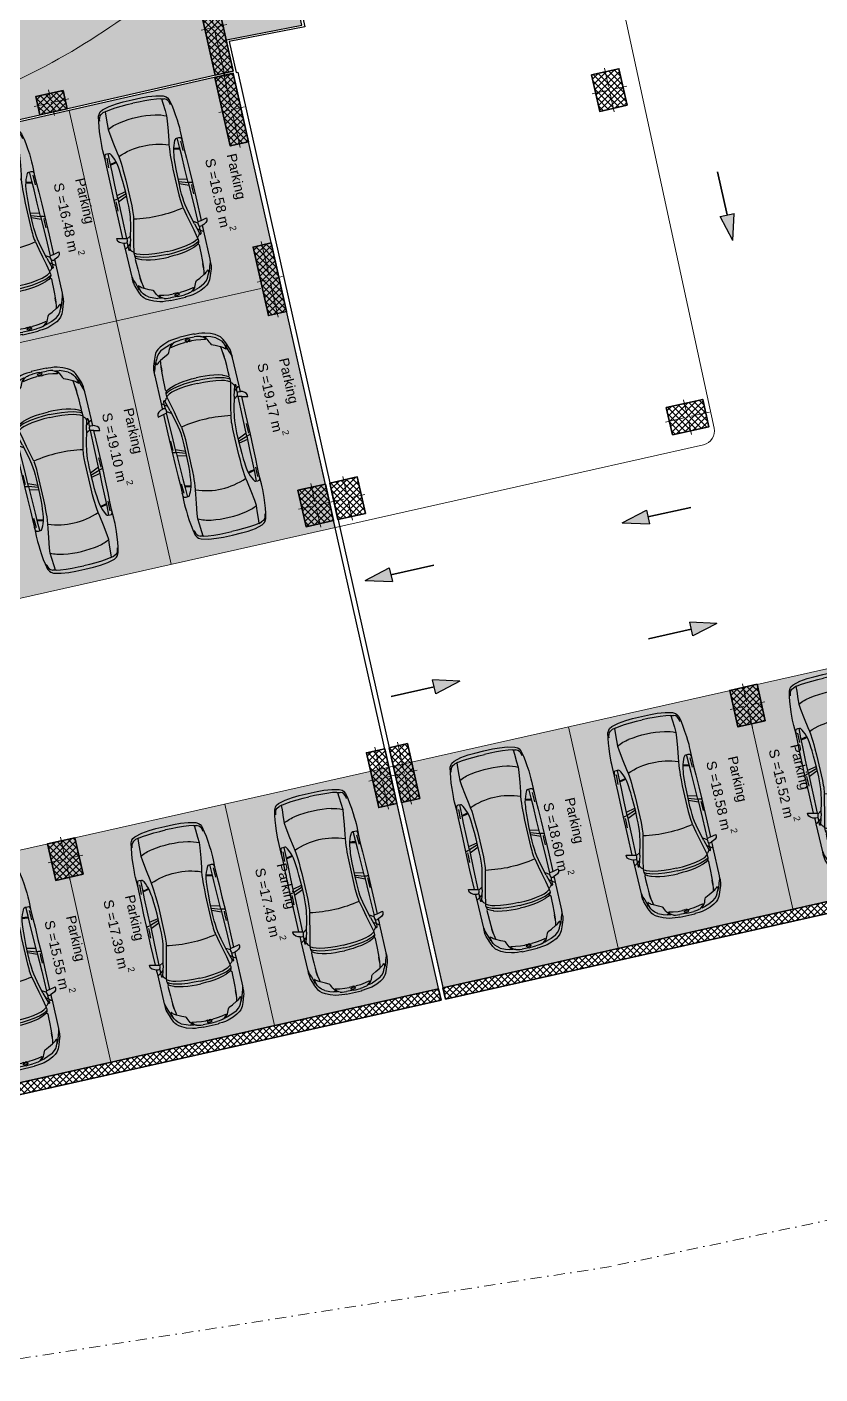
# Model space of a CAD drawing. Header units: millimetres. Extents: x -38220 to 93650, y -79022 to 35214.
# Drawn here: x 54312 to 71274, y -76408 to -47613 of the extents above; entities that cross this region are included whole.
import ezdxf

# ---------------------------------------------------------------- set-up
doc = ezdxf.new("R2010")
doc.units = ezdxf.units.MM
doc.header["$MEASUREMENT"] = 0
doc.linetypes.add('Dot & Dashed', pattern=[502.708322, 238.125, -132.291667, 0, -132.291655])
for name, color, linetype, lineweight in [('2D Drafting - General_Pen_No__1', 7, 'Continuous', 13), ('A - Fill Zone_Pen_No__1', 7, 'Continuous', 13), ('A - Muret_Pen_No__7', 7, 'Continuous', 35), ('A - Pllaka Themel_Pen_No__42', 8, 'Continuous', 25), ('A - Shtyllat_Pen_No__1', 7, 'Continuous', 13), ('A - Shtyllat_Pen_No__7', 7, 'Continuous', 35), ('A -Polyline_Pen_No__1', 7, 'Continuous', 13), ('A1 - Bodrumi -1_Pen_No__42', 8, 'Continuous', 25), ('Interior - Furniture _Pen_No__42', 8, 'Continuous', 25)]:
    doc.layers.add(name, color=color, linetype=linetype, lineweight=lineweight)
for name, color, linetype, lineweight, true_color in [('2D Drafting - General_Pen_No__102', 7, 'Continuous', 13, 0xcccccc), ('A - Fill Zone_Pen_No__102', 7, 'Continuous', 13, 0xcccccc), ('A - Muret_Pen_No__102', 7, 'Continuous', 13, 0xcccccc), ('A - Parcelat_Pen_No__161', 7, 'Continuous', 13, 0x6a6a6a), ('A -Polyline_Pen_No__178', 7, 'Continuous', 15, 0xbda888), ('A -Polyline_Pen_No__48', 7, 'Continuous', 25, 0xa80f02), ('A -Polyline_Pen_No__8', 7, 'Continuous', 35, 0xa80f02)]:
    doc.layers.add(name, color=color, linetype=linetype, lineweight=lineweight, true_color=true_color)
for name, color, linetype in [('A - Muret', 7, 'Continuous'), ('A - Pllaka Themel', 7, 'Continuous'), ('A - Shtyllat', 7, 'Continuous'), ('A -Polyline', 7, 'Continuous'), ('A1 - Bodrumi -1', 7, 'Continuous')]:
    doc.layers.add(name, color=color, linetype=linetype)
doc.styles.add('GENERATED_STYLE_1', font='')
doc.styles.get('GENERATED_STYLE_1').set_extended_font_data('Arial', bold=True)
pattern_1 = [(45, (0, 0), (-68.94291, 68.94291), []), (135, (0, 0), (68.94291, 68.94291), [])]

# ---------------------------------------------------------------- blocks, each defined once
blk = doc.blocks.new('Slab_4', base_point=(34583, -54097))
at = {"layer": 'A1 - Bodrumi -1_Pen_No__42', "color": 8, "linetype": 'Continuous', "lineweight": 25, "flags": 128}
blk.add_lwpolyline([(34583, -54097), (39036, -73827), (63169, -68415), (58723, -48603)], close=True, dxfattribs=at)
blk = doc.blocks.new('Slab_5', base_point=(27100, -19050))
at = {"layer": 'A - Pllaka Themel_Pen_No__42', "color": 8, "linetype": 'Continuous', "lineweight": 25, "flags": 128}
blk.add_lwpolyline([(27100, -19050), (27100, -53141), (34367, -53141), (34572, -54048), (58726, -48552), (58577, -47886), (60193, -47573), (56977, -33242), (55470, -33580), (52202, -19051)], close=True, dxfattribs=at)
blk = doc.blocks.new('Slab_6', base_point=(63265, -68393))
at = {"layer": 'A1 - Bodrumi -1_Pen_No__42', "color": 8, "linetype": 'Continuous', "lineweight": 25, "flags": 128}
blk.add_lwpolyline([(63265, -68393), (83257, -63910), (75456, -29147, 0.002192), (57048, -33333), (60253, -47613), (58637, -47926), (58785, -48589), (58819, -48582)], format="xyb", close=True, dxfattribs=at)
blk = doc.blocks.new('Wall_52', base_point=(83257, -63910))
at = {"layer": 'A - Muret_Pen_No__102', "linetype": 'Continuous', "lineweight": 13, "true_color": 0xcccccc}
h = blk.add_hatch(dxfattribs=at)
h.set_pattern_fill('Concrete_Block', color=254, style=0, pattern_type=2)
h.set_pattern_definition(pattern_1)
h.paths.add_polyline_path([(82958, -63720), (63210, -68149), (63265, -68393), (83257, -63910)])
at = {"layer": 'A - Muret_Pen_No__7', "color": 7, "linetype": 'Continuous', "lineweight": 35, "flags": 128}
for points in [[(82958, -63720), (63210, -68149)], [(63265, -68393), (83257, -63910)], [(63210, -68149), (63265, -68393)]]:
    blk.add_lwpolyline(points, dxfattribs=at)
blk = doc.blocks.new('Wall_53', base_point=(63169, -68415))
at = {"layer": 'A - Muret_Pen_No__102', "linetype": 'Continuous', "lineweight": 13, "true_color": 0xcccccc}
h = blk.add_hatch(dxfattribs=at)
h.set_pattern_fill('Concrete_Block', color=254, style=0, pattern_type=2)
h.set_pattern_definition(pattern_1)
h.paths.add_polyline_path([(63114, -68171), (39226, -73528), (39036, -73827), (63169, -68415)])
at = {"layer": 'A - Muret_Pen_No__7', "color": 7, "linetype": 'Continuous', "lineweight": 35, "flags": 128}
for points in [[(63114, -68171), (39226, -73528)], [(63169, -68415), (63114, -68171)], [(39036, -73827), (63169, -68415)]]:
    blk.add_lwpolyline(points, dxfattribs=at)
blk = doc.blocks.new('Column_127', base_point=(58314, -47623))
at = {"layer": 'A - Shtyllat', "linetype": 'Continuous', "lineweight": 0, "true_color": 0x000000}
h = blk.add_hatch(dxfattribs=at)
h.set_pattern_fill('Concrete_Block', color=18, style=0, pattern_type=2)
h.set_pattern_definition(pattern_1)
h.paths.add_polyline_path([(58726, -48555), (58291, -46603), (57901, -46690), (58336, -48642)])
at = {"layer": 'A - Shtyllat_Pen_No__1', "color": 7, "linetype": 'Continuous', "lineweight": 13}
for p, q in [((58296, -47545), (58079, -46569)), ((58236, -47640), (58040, -47684)), ((58331, -47701), (58549, -48677)), ((58392, -47605), (58587, -47562))]:
    blk.add_line(p, q, dxfattribs=at)
blk.add_point((58314, -47623), dxfattribs=at)
at = {"layer": 'A - Shtyllat_Pen_No__7', "color": 7, "linetype": 'Continuous', "lineweight": 35, "flags": 128}
blk.add_lwpolyline([(58726, -48555), (58291, -46603), (57901, -46690), (58336, -48642)], close=True, dxfattribs=at)
blk = doc.blocks.new('Column_130', base_point=(54837, -49231))
at = {"layer": 'A - Shtyllat', "linetype": 'Continuous', "lineweight": 0, "true_color": 0x000000}
h = blk.add_hatch(dxfattribs=at)
h.set_pattern_fill('Concrete_Block', color=18, style=0, pattern_type=2)
h.set_pattern_definition(pattern_1)
h.paths.add_polyline_path([(55085, -48970), (54500, -49103), (54589, -49493), (55174, -49360)])
at = {"layer": 'A - Shtyllat_Pen_No__1', "color": 7, "linetype": 'Continuous', "lineweight": 13}
for p, q in [((54819, -49153), (54775, -48958)), ((54915, -49213), (55208, -49147)), ((54759, -49249), (54467, -49316)), ((54855, -49309), (54899, -49504))]:
    blk.add_line(p, q, dxfattribs=at)
blk.add_point((54837, -49231), dxfattribs=at)
at = {"layer": 'A - Shtyllat_Pen_No__7', "color": 7, "linetype": 'Continuous', "lineweight": 35, "flags": 128}
blk.add_lwpolyline([(55085, -48970), (54500, -49103), (54589, -49493), (55174, -49360)], close=True, dxfattribs=at)
blk = doc.blocks.new('Column_154', base_point=(55135, -65399))
at = {"layer": 'A - Shtyllat', "linetype": 'Continuous', "lineweight": 0, "true_color": 0x000000}
h = blk.add_hatch(dxfattribs=at)
h.set_pattern_fill('Concrete_Block', color=18, style=0, pattern_type=2)
h.set_pattern_definition(pattern_1)
h.paths.add_polyline_path([(55516, -65723), (55340, -64943), (54755, -65074), (54930, -65855)])
at = {"layer": 'A - Shtyllat_Pen_No__1', "color": 7, "linetype": 'Continuous', "lineweight": 13}
for p, q in [((55118, -65320), (55030, -64930)), ((55213, -65381), (55506, -65315)), ((55057, -65416), (54764, -65482)), ((55153, -65477), (55240, -65867))]:
    blk.add_line(p, q, dxfattribs=at)
blk.add_point((55135, -65399), dxfattribs=at)
at = {"layer": 'A - Shtyllat_Pen_No__7', "color": 7, "linetype": 'Continuous', "lineweight": 35, "flags": 128}
blk.add_lwpolyline([(55516, -65723), (55340, -64943), (54755, -65074), (54930, -65855)], close=True, dxfattribs=at)
blk = doc.blocks.new('Column_158', base_point=(69721, -62120))
at = {"layer": 'A - Shtyllat', "linetype": 'Continuous', "lineweight": 0, "true_color": 0x000000}
h = blk.add_hatch(dxfattribs=at)
h.set_pattern_fill('Concrete_Block', color=18, style=0, pattern_type=2)
h.set_pattern_definition(pattern_1)
h.paths.add_polyline_path([(70101, -62445), (69926, -61665), (69341, -61796), (69516, -62576)])
at = {"layer": 'A - Shtyllat_Pen_No__1', "color": 7, "linetype": 'Continuous', "lineweight": 13}
for p, q in [((69704, -62042), (69616, -61652)), ((69643, -62138), (69350, -62204)), ((69799, -62103), (70092, -62037)), ((69739, -62199), (69826, -62589))]:
    blk.add_line(p, q, dxfattribs=at)
blk.add_point((69721, -62120), dxfattribs=at)
at = {"layer": 'A - Shtyllat_Pen_No__7', "color": 7, "linetype": 'Continuous', "lineweight": 35, "flags": 128}
blk.add_lwpolyline([(70101, -62445), (69926, -61665), (69341, -61796), (69516, -62576)], close=True, dxfattribs=at)
blk = doc.blocks.new('Column_162', base_point=(68440, -55954))
at = {"layer": 'A - Shtyllat', "linetype": 'Continuous', "lineweight": 0, "true_color": 0x000000}
h = blk.add_hatch(dxfattribs=at)
h.set_pattern_fill('Concrete_Block', color=18, style=0, pattern_type=2)
h.set_pattern_definition(pattern_1)
h.paths.add_polyline_path([(68115, -56334), (68896, -56159), (68764, -55574), (67984, -55749)])
at = {"layer": 'A - Shtyllat_Pen_No__1', "color": 7, "linetype": 'Continuous', "lineweight": 13}
for p, q in [((68422, -55876), (68356, -55583)), ((68518, -55936), (68908, -55849)), ((68362, -55971), (67971, -56059)), ((68457, -56032), (68523, -56325))]:
    blk.add_line(p, q, dxfattribs=at)
blk.add_point((68440, -55954), dxfattribs=at)
at = {"layer": 'A - Shtyllat_Pen_No__7', "color": 7, "linetype": 'Continuous', "lineweight": 35, "flags": 128}
blk.add_lwpolyline([(68115, -56334), (68896, -56159), (68764, -55574), (67984, -55749)], close=True, dxfattribs=at)
blk = doc.blocks.new('Column_169', base_point=(66768, -48962))
at = {"layer": 'A - Shtyllat', "linetype": 'Continuous', "lineweight": 0, "true_color": 0x000000}
h = blk.add_hatch(dxfattribs=at)
h.set_pattern_fill('Concrete_Block', color=18, style=0, pattern_type=2)
h.set_pattern_definition(pattern_1)
h.paths.add_polyline_path([(67148, -49287), (66973, -48506), (66388, -48638), (66563, -49418)])
at = {"layer": 'A - Shtyllat_Pen_No__1', "color": 7, "linetype": 'Continuous', "lineweight": 13}
for p, q in [((66751, -48884), (66663, -48494)), ((66846, -48945), (67139, -48879)), ((66690, -48980), (66397, -49045)), ((66786, -49040), (66873, -49430))]:
    blk.add_line(p, q, dxfattribs=at)
blk.add_point((66768, -48962), dxfattribs=at)
at = {"layer": 'A - Shtyllat_Pen_No__7', "color": 7, "linetype": 'Continuous', "lineweight": 35, "flags": 128}
blk.add_lwpolyline([(67148, -49287), (66973, -48506), (66388, -48638), (66563, -49418)], close=True, dxfattribs=at)
blk = doc.blocks.new('Column_170', base_point=(60488, -57841))
at = {"layer": 'A - Shtyllat', "linetype": 'Continuous', "lineweight": 0, "true_color": 0x000000}
h = blk.add_hatch(dxfattribs=at)
h.set_pattern_fill('Concrete_Block', color=18, style=0, pattern_type=2)
h.set_pattern_definition(pattern_1)
h.paths.add_polyline_path([(60869, -58165), (60694, -57385), (60108, -57516), (60283, -58297)])
at = {"layer": 'A - Shtyllat_Pen_No__1', "color": 7, "linetype": 'Continuous', "lineweight": 13}
for p, q in [((60471, -57763), (60383, -57372)), ((60410, -57858), (60118, -57924)), ((60567, -57823), (60859, -57758)), ((60506, -57919), (60594, -58309))]:
    blk.add_line(p, q, dxfattribs=at)
blk.add_point((60488, -57841), dxfattribs=at)
at = {"layer": 'A - Shtyllat_Pen_No__7', "color": 7, "linetype": 'Continuous', "lineweight": 35, "flags": 128}
blk.add_lwpolyline([(60869, -58165), (60694, -57385), (60108, -57516), (60283, -58297)], close=True, dxfattribs=at)
blk = doc.blocks.new('Column_171', base_point=(61170, -57688))
at = {"layer": 'A - Shtyllat', "linetype": 'Continuous', "lineweight": 0, "true_color": 0x000000}
h = blk.add_hatch(dxfattribs=at)
h.set_pattern_fill('Concrete_Block', color=18, style=0, pattern_type=2)
h.set_pattern_definition(pattern_1)
h.paths.add_polyline_path([(61550, -58012), (61375, -57232), (60789, -57363), (60964, -58144)])
at = {"layer": 'A - Shtyllat_Pen_No__1', "color": 7, "linetype": 'Continuous', "lineweight": 13}
for p, q in [((61152, -57610), (61065, -57220)), ((61092, -57705), (60799, -57771)), ((61187, -57766), (61275, -58156)), ((61248, -57670), (61540, -57605))]:
    blk.add_line(p, q, dxfattribs=at)
blk.add_point((61170, -57688), dxfattribs=at)
at = {"layer": 'A - Shtyllat_Pen_No__7', "color": 7, "linetype": 'Continuous', "lineweight": 35, "flags": 128}
blk.add_lwpolyline([(61550, -58012), (61375, -57232), (60789, -57363), (60964, -58144)], close=True, dxfattribs=at)
blk = doc.blocks.new('Column_172', base_point=(59506, -53006))
at = {"layer": 'A - Shtyllat', "linetype": 'Continuous', "lineweight": 0, "true_color": 0x000000}
h = blk.add_hatch(dxfattribs=at)
h.set_pattern_fill('Concrete_Block', color=18, style=0, pattern_type=2)
h.set_pattern_definition(pattern_1)
h.paths.add_polyline_path([(59865, -53694), (59537, -52231), (59147, -52318), (59475, -53782)])
at = {"layer": 'A - Shtyllat_Pen_No__1', "color": 7, "linetype": 'Continuous', "lineweight": 13}
for p, q in [((59489, -52928), (59324, -52196)), ((59584, -52989), (59779, -52945)), ((59428, -53024), (59233, -53068)), ((59524, -53084), (59688, -53816))]:
    blk.add_line(p, q, dxfattribs=at)
blk.add_point((59506, -53006), dxfattribs=at)
at = {"layer": 'A - Shtyllat_Pen_No__7', "color": 7, "linetype": 'Continuous', "lineweight": 35, "flags": 128}
blk.add_lwpolyline([(59865, -53694), (59537, -52231), (59147, -52318), (59475, -53782)], close=True, dxfattribs=at)
blk = doc.blocks.new('Column_173', base_point=(58692, -49380))
at = {"layer": 'A - Shtyllat', "linetype": 'Continuous', "lineweight": 0, "true_color": 0x000000}
h = blk.add_hatch(dxfattribs=at)
h.set_pattern_fill('Concrete_Block', color=18, style=0, pattern_type=2)
h.set_pattern_definition(pattern_1)
h.paths.add_polyline_path([(59052, -50068), (58723, -48605), (58333, -48692), (58661, -50156)])
at = {"layer": 'A - Shtyllat_Pen_No__1', "color": 7, "linetype": 'Continuous', "lineweight": 13}
for p, q in [((58675, -49302), (58511, -48570)), ((58614, -49398), (58419, -49441)), ((58710, -49458), (58874, -50190)), ((58770, -49363), (58966, -49319))]:
    blk.add_line(p, q, dxfattribs=at)
blk.add_point((58692, -49380), dxfattribs=at)
at = {"layer": 'A - Shtyllat_Pen_No__7', "color": 7, "linetype": 'Continuous', "lineweight": 35, "flags": 128}
blk.add_lwpolyline([(59052, -50068), (58723, -48605), (58333, -48692), (58661, -50156)], close=True, dxfattribs=at)
blk = doc.blocks.new('Column_183', base_point=(62385, -63562))
at = {"layer": 'A - Shtyllat', "linetype": 'Continuous', "lineweight": 0, "true_color": 0x000000}
h = blk.add_hatch(dxfattribs=at)
h.set_pattern_fill('Concrete_Block', color=18, style=0, pattern_type=2)
h.set_pattern_definition(pattern_1)
h.paths.add_polyline_path([(62712, -64103), (62449, -62933), (62059, -63020), (62321, -64191)])
at = {"layer": 'A - Shtyllat_Pen_No__1', "color": 7, "linetype": 'Continuous', "lineweight": 13}
for p, q in [((62368, -63484), (62236, -62898)), ((62307, -63579), (62112, -63623)), ((62463, -63544), (62658, -63501)), ((62403, -63640), (62534, -64225))]:
    blk.add_line(p, q, dxfattribs=at)
blk.add_point((62385, -63562), dxfattribs=at)
at = {"layer": 'A - Shtyllat_Pen_No__7', "color": 7, "linetype": 'Continuous', "lineweight": 35, "flags": 128}
blk.add_lwpolyline([(62712, -64103), (62449, -62933), (62059, -63020), (62321, -64191)], close=True, dxfattribs=at)
blk = doc.blocks.new('Column_184', base_point=(61899, -63671))
at = {"layer": 'A - Shtyllat', "linetype": 'Continuous', "lineweight": 0, "true_color": 0x000000}
h = blk.add_hatch(dxfattribs=at)
h.set_pattern_fill('Concrete_Block', color=18, style=0, pattern_type=2)
h.set_pattern_definition(pattern_1)
h.paths.add_polyline_path([(62226, -64213), (61963, -63042), (61573, -63129), (61835, -64300)])
at = {"layer": 'A - Shtyllat_Pen_No__1', "color": 7, "linetype": 'Continuous', "lineweight": 13}
for p, q in [((61882, -63593), (61750, -63007)), ((61977, -63653), (62172, -63610)), ((61821, -63688), (61626, -63732)), ((61917, -63749), (62048, -64334))]:
    blk.add_line(p, q, dxfattribs=at)
blk.add_point((61899, -63671), dxfattribs=at)
at = {"layer": 'A - Shtyllat_Pen_No__7', "color": 7, "linetype": 'Continuous', "lineweight": 35, "flags": 128}
blk.add_lwpolyline([(62226, -64213), (61963, -63042), (61573, -63129), (61835, -64300)], close=True, dxfattribs=at)
blk = doc.blocks.new('Car 05 22')
at = {"layer": 'Interior - Furniture _Pen_No__42', "color": 8, "linetype": 'Continuous', "lineweight": 25}
for p, q in [((1961, 983), (1929, 983)), ((1929, 983), (1958, 858)), ((1997, 975), (1961, 983)), ((2027, 945), (1997, 975)), ((2055, 898), (2027, 945)), ((2068, 858), (2055, 898)), ((-815, 668), (-855, 511)), ((-785, 722), (-815, 668)), ((-758, 747), (-785, 722)), ((-768, 602), (-783, 510)), ((-768, 602), (-751, 670)), ((-764, 617), (-666, 624)), ((-706, 776), (-758, 747)), ((-729, 716), (-751, 670)), ((-701, 743), (-729, 716)), ((-585, 801), (-706, 776)), ((-665, 761), (-701, 743)), ((-666, 624), (-501, 634)), ((-627, 772), (-665, 761)), ((-595, 778), (-627, 772)), ((-483, 817), (-585, 801)), ((-501, 634), (-383, 642)), ((-372, 830), (-483, 817)), ((-383, 642), (-274, 631)), ((-252, 841), (-372, 830)), ((-274, 631), (-56, 601)), ((-168, 845), (-252, 841)), ((-78, 851), (-168, 845)), ((-24, 852), (-78, 851)), ((-56, 601), (146, 567)), ((40, 852), (-24, 852)), ((231, 846), (40, 852)), ((125, 791), (129, 820)), ((126, 744), (125, 791)), ((327, 762), (125, 756)), ((132, 723), (126, 744)), ((129, 820), (139, 832)), ((147, 711), (132, 723)), ((139, 832), (165, 840)), ((171, 697), (147, 711)), ((165, 840), (195, 844)), ((213, 677), (171, 697)), ((195, 844), (231, 846)), ((211, 809), (418, 816)), ((266, 655), (213, 677)), ((400, 848), (231, 846)), ((319, 636), (266, 655)), ((393, 618), (319, 636)), ((522, 765), (327, 762)), ((339, 683), (330, 634)), ((355, 762), (339, 683)), ((357, 683), (347, 629)), ((373, 763), (357, 683)), ((475, 607), (393, 618)), ((591, 852), (400, 848)), ((521, 602), (475, 607)), ((570, 597), (521, 602)), ((814, 769), (522, 765)), ((653, 591), (570, 597)), ((857, 856), (591, 852)), ((773, 585), (653, 591)), ((907, 580), (773, 585)), ((1109, 774), (814, 769)), ((1130, 859), (857, 856)), ((1042, 578), (907, 580)), ((1036, 773), (997, 579)), ((1042, 578), (1108, 774)), ((1228, 578), (1042, 578)), ((1173, 775), (1090, 578)), ((1115, 809), (1109, 774)), ((1109, 774), (1538, 780)), ((1120, 833), (1115, 809)), ((1121, 838), (1120, 836)), ((1120, 836), (1120, 833)), ((1130, 859), (1121, 838)), ((1536, 860), (1130, 859)), ((1163, 830), (1220, 829)), ((1220, 829), (1370, 831)), ((1316, 580), (1228, 578)), ((1403, 584), (1316, 580)), ((1484, 590), (1403, 584)), ((1562, 601), (1484, 590)), ((1958, 858), (1536, 860)), ((1538, 780), (1975, 786)), ((1730, 634), (1562, 601)), ((1611, 544), (1780, 582)), ((2000, 702), (1730, 634)), ((1780, 582), (1953, 621)), ((1939, 686), (1996, 777)), ((1953, 621), (2122, 660)), ((1958, 858), (1977, 777)), ((1977, 777), (2020, 777)), ((2000, 702), (2214, 763)), ((2020, 777), (2044, 783)), ((2044, 783), (2063, 792)), ((2063, 792), (2070, 800)), ((2069, 788), (2065, 794)), ((2120, 857), (2068, 858)), ((2075, 836), (2068, 858)), ((2069, 788), (2148, 790)), ((2070, 800), (2075, 809)), ((2075, 809), (2075, 836)), ((2107, 732), (2148, 790)), ((2193, 856), (2120, 857)), ((2122, 660), (2294, 698)), ((2148, 790), (2167, 814)), ((2148, 790), (2206, 792)), ((2167, 814), (2182, 834)), ((2182, 834), (2193, 856)), ((2808, 853), (2193, 856)), ((2206, 792), (2227, 791)), ((2227, 770), (2214, 763)), ((2214, 763), (2238, 752)), ((2227, 791), (2233, 790)), ((2234, 774), (2227, 770)), ((2233, 790), (2238, 787)), ((2238, 777), (2234, 774)), ((2241, 784), (2238, 787)), ((2238, 777), (2241, 781)), ((2238, 752), (2259, 740)), ((2241, 781), (2241, 784)), ((2259, 740), (2269, 731)), ((2269, 731), (2279, 722)), ((2279, 722), (2294, 698)), ((2294, 698), (2317, 701)), ((2294, 698), (2294, 698)), ((2317, 701), (2346, 703)), ((2355, 640), (2317, 701)), ((2346, 703), (2379, 702)), ((2380, 575), (2355, 640)), ((2410, 649), (2379, 702)), ((2379, 702), (2411, 694)), ((2436, 583), (2410, 649)), ((2411, 694), (2411, 694)), ((2429, 682), (2411, 694)), ((2429, 682), (2457, 700)), ((2429, 682), (2429, 682)), ((2429, 682), (2457, 640)), ((2454, 522), (2436, 583)), ((2457, 700), (2535, 698)), ((2457, 640), (2487, 574)), ((2535, 698), (2535, 698)), ((2535, 698), (2673, 696)), ((2673, 696), (2787, 691)), ((2787, 691), (2868, 687)), ((2856, 853), (2808, 853)), ((2808, 853), (2877, 843)), ((2891, 853), (2856, 853)), ((2868, 687), (2960, 679)), ((2960, 679), (2868, 687)), ((2877, 843), (2954, 814)), ((2923, 852), (2891, 853)), ((2904, 833), (2905, 833)), ((2945, 849), (2923, 852)), ((2990, 840), (2945, 849)), ((2954, 814), (3076, 775)), ((2960, 679), (3047, 666)), ((3014, 833), (2990, 840)), ((3154, 783), (3014, 833)), ((3022, 758), (3024, 762)), ((3024, 754), (3022, 758)), ((3024, 762), (3035, 765)), ((3038, 743), (3024, 754)), ((3035, 765), (3047, 764)), ((3051, 731), (3038, 743)), ((3047, 764), (3061, 763)), ((3047, 666), (3100, 657)), ((3065, 715), (3051, 731)), ((3061, 763), (3090, 757)), ((3077, 698), (3065, 715)), ((3100, 763), (3076, 775)), ((3100, 657), (3077, 698)), ((3090, 757), (3108, 751)), ((3114, 753), (3100, 763)), ((3153, 554), (3100, 657)), ((3108, 751), (3123, 746)), ((3123, 746), (3114, 753)), ((3170, 727), (3123, 746)), ((3236, 748), (3154, 783)), ((3212, 701), (3170, 727)), ((3254, 663), (3212, 701)), ((3269, 728), (3236, 748)), ((3302, 603), (3254, 663)), ((3299, 706), (3269, 728)), ((3337, 663), (3299, 706)), ((3302, 603), (3346, 501)), ((3374, 604), (3337, 663)), ((3418, 513), (3374, 604)), ((-875, 345), (-883, 195)), ((-855, 511), (-875, 345)), ((-795, 391), (-802, 259)), ((-783, 510), (-795, 391)), ((146, 567), (233, 552)), ((233, 552), (315, 541)), ((315, 541), (384, 535)), ((384, 535), (454, 530)), ((454, 530), (526, 526)), ((526, 526), (628, 522)), ((628, 522), (757, 518)), ((757, 518), (1323, 518)), ((1323, 518), (1420, 522)), ((1420, 522), (1467, 524)), ((1467, 524), (1511, 528)), ((1511, 528), (1554, 533)), ((1554, 533), (1597, 541)), ((1597, 541), (1597, 541)), ((2397, 514), (2380, 575)), ((2419, 396), (2397, 514)), ((2434, 266), (2419, 396)), ((2478, 401), (2454, 522)), ((2494, 269), (2478, 401)), ((2487, 574), (2492, 562)), ((2492, 562), (2518, 477)), ((2518, 477), (2538, 384)), ((2538, 384), (2551, 286)), ((3190, 476), (3153, 554)), ((3199, 467), (3190, 476)), ((3221, 454), (3199, 467)), ((3256, 439), (3221, 454)), ((3288, 425), (3256, 439)), ((3319, 408), (3288, 425)), ((3353, 384), (3319, 408)), ((3325, 377), (3321, 370)), ((3321, 370), (3321, 362)), ((3321, 362), (3338, 277)), ((3328, 380), (3325, 377)), ((3338, 379), (3328, 380)), ((3364, 358), (3338, 379)), ((3346, 501), (3374, 420)), ((3377, 360), (3353, 384)), ((3397, 316), (3364, 358)), ((3391, 344), (3374, 420)), ((3391, 344), (3377, 360)), ((3408, 289), (3397, 316)), ((3408, 289), (3414, 267)), ((3457, 393), (3418, 513)), ((3468, 331), (3457, 393)), ((3474, 264), (3468, 331)), ((-883, 195), (-885, 0)), ((-885, 0), (-883, -195)), ((-807, 125), (-808, 0)), ((-807, -125), (-808, 0)), ((-802, 259), (-807, 125)), ((2442, 132), (2434, 266)), ((2444, 0), (2442, 132)), ((2444, 0), (2442, -132)), ((2503, 133), (2494, 269)), ((2506, 0), (2503, 133)), ((2551, 286), (2560, 194)), ((2560, 194), (2564, 101)), ((2564, 101), (2566, 0)), ((2564, -101), (2566, 0)), ((3338, 277), (3352, 173)), ((3352, 173), (3358, 76)), ((3354, 28), (3358, 76)), ((3354, 28), (3354, -1)), ((3354, -28), (3354, 1)), ((3371, 12), (3370, -1)), ((3371, -12), (3370, 1)), ((3372, 24), (3371, 12)), ((3376, 39), (3372, 24)), ((3382, 47), (3376, 39)), ((3386, 48), (3382, 47)), ((3386, 48), (3394, 48)), ((3399, 47), (3394, 48)), ((3404, 39), (3399, 47)), ((3404, 39), (3408, 24)), ((3408, 24), (3410, 8)), ((3410, 8), (3410, 0)), ((3414, 267), (3418, 243)), ((3418, 243), (3424, 201)), ((3424, 201), (3428, 152)), ((3432, 40), (3428, 152)), ((3432, 57), (3432, 57)), ((3432, 0), (3432, 40)), ((3432, 0), (3432, -40)), ((3478, 200), (3474, 264)), ((3479, 165), (3478, 200)), ((3490, 165), (3479, 165)), ((3490, -165), (3490, 165)), ((-883, -195), (-875, -345)), ((-802, -259), (-807, -125)), ((-795, -391), (-802, -259)), ((2434, -266), (2419, -396)), ((2442, -132), (2434, -266)), ((2494, -269), (2478, -401)), ((2503, -133), (2494, -269)), ((2506, 0), (2503, -133)), ((2538, -384), (2551, -286)), ((2551, -286), (2560, -194)), ((2560, -194), (2564, -101)), ((3321, -362), (3338, -277)), ((3338, -277), (3352, -173)), ((3352, -173), (3358, -76)), ((3354, -28), (3358, -76)), ((3372, -24), (3371, -12)), ((3376, -39), (3372, -24)), ((3382, -47), (3376, -39)), ((3386, -48), (3382, -47)), ((3386, -48), (3394, -48)), ((3399, -47), (3394, -48)), ((3404, -39), (3399, -47)), ((3404, -39), (3408, -24)), ((3408, -24), (3410, -8)), ((3408, -289), (3414, -267)), ((3410, -8), (3410, 0)), ((3414, -267), (3418, -243)), ((3418, -243), (3424, -201)), ((3424, -201), (3428, -152)), ((3432, -40), (3428, -152)), ((3432, -57), (3432, -57)), ((3468, -331), (3474, -264)), ((3474, -264), (3478, -200)), ((3478, -200), (3479, -165)), ((3479, -165), (3490, -165)), ((-875, -345), (-855, -511)), ((-855, -511), (-815, -668)), ((-783, -510), (-795, -391)), ((-768, -602), (-783, -510)), ((-56, -601), (146, -567)), ((146, -567), (233, -552)), ((233, -552), (315, -541)), ((315, -541), (384, -535)), ((384, -535), (454, -530)), ((454, -530), (526, -526)), ((526, -526), (628, -522)), ((628, -522), (757, -518)), ((757, -518), (1323, -518)), ((1323, -518), (1420, -522)), ((1420, -522), (1467, -524)), ((1467, -524), (1511, -528)), ((1511, -528), (1554, -533)), ((1554, -533), (1597, -541)), ((1597, -541), (1597, -541)), ((1611, -544), (1780, -582)), ((2380, -575), (2355, -640)), ((2397, -514), (2380, -575)), ((2419, -396), (2397, -514)), ((2454, -522), (2436, -583)), ((2478, -401), (2454, -522)), ((2457, -640), (2487, -574)), ((2487, -574), (2492, -562)), ((2492, -562), (2518, -477)), ((2518, -477), (2538, -384)), ((3153, -554), (3100, -657)), ((3190, -476), (3153, -554)), ((3199, -467), (3190, -476)), ((3221, -454), (3199, -467)), ((3256, -439), (3221, -454)), ((3288, -425), (3256, -439)), ((3319, -408), (3288, -425)), ((3302, -603), (3346, -501)), ((3353, -384), (3319, -408)), ((3321, -370), (3321, -362)), ((3325, -377), (3321, -370)), ((3328, -380), (3325, -377)), ((3338, -379), (3328, -380)), ((3364, -358), (3338, -379)), ((3346, -501), (3374, -420)), ((3377, -360), (3353, -384)), ((3397, -316), (3364, -358)), ((3391, -344), (3374, -420)), ((3374, -604), (3418, -513)), ((3391, -344), (3377, -360)), ((3408, -289), (3397, -316)), ((3418, -513), (3457, -393)), ((3457, -393), (3468, -331)), ((-815, -668), (-785, -722)), ((-785, -722), (-758, -747)), ((-768, -602), (-751, -670)), ((-764, -617), (-666, -624)), ((-758, -747), (-706, -776)), ((-729, -716), (-751, -670)), ((-701, -743), (-729, -716)), ((-706, -776), (-585, -801)), ((-665, -761), (-701, -743)), ((-666, -624), (-501, -634)), ((-627, -772), (-665, -761)), ((-595, -778), (-627, -772)), ((-585, -801), (-483, -817)), ((-501, -634), (-383, -642)), ((-483, -817), (-372, -830)), ((-383, -642), (-274, -631)), ((-372, -830), (-252, -841)), ((-274, -631), (-56, -601)), ((-252, -841), (-168, -845)), ((-168, -845), (-78, -851)), ((-78, -851), (-24, -852)), ((-24, -852), (40, -852)), ((40, -852), (231, -846)), ((126, -744), (125, -791)), ((327, -762), (125, -756)), ((125, -791), (129, -820)), ((132, -723), (126, -744)), ((129, -820), (139, -832)), ((147, -711), (132, -723)), ((139, -832), (165, -840)), ((171, -697), (147, -711)), ((165, -840), (195, -844)), ((213, -677), (171, -697)), ((195, -844), (231, -846)), ((211, -809), (418, -816)), ((266, -655), (213, -677)), ((231, -846), (400, -848)), ((319, -636), (266, -655)), ((393, -618), (319, -636)), ((522, -765), (327, -762)), ((339, -683), (330, -634)), ((355, -762), (339, -683)), ((357, -683), (347, -629)), ((373, -763), (357, -683)), ((475, -607), (393, -618)), ((400, -848), (591, -852)), ((521, -602), (475, -607)), ((570, -597), (521, -602)), ((814, -769), (522, -765)), ((653, -591), (570, -597)), ((591, -852), (857, -856)), ((773, -585), (653, -591)), ((907, -580), (773, -585)), ((1109, -774), (814, -769)), ((857, -856), (1130, -859)), ((1042, -578), (907, -580)), ((1036, -773), (997, -579)), ((1042, -578), (1108, -774)), ((1228, -578), (1042, -578)), ((1173, -775), (1090, -578)), ((1109, -774), (1538, -780)), ((1115, -809), (1109, -774)), ((1120, -833), (1115, -809)), ((1120, -836), (1120, -833)), ((1121, -838), (1120, -836)), ((1130, -859), (1121, -838)), ((1130, -859), (1536, -860)), ((1163, -830), (1220, -829)), ((1220, -829), (1370, -831)), ((1316, -580), (1228, -578)), ((1403, -584), (1316, -580)), ((1484, -590), (1403, -584)), ((1562, -601), (1484, -590)), ((1536, -860), (1958, -858)), ((1538, -780), (1975, -786)), ((1730, -634), (1562, -601)), ((2000, -702), (1730, -634)), ((1780, -582), (1953, -621)), ((1958, -858), (1929, -983)), ((1939, -686), (1996, -777)), ((1953, -621), (2122, -660)), ((1958, -858), (1977, -777)), ((1977, -777), (2020, -777)), ((2000, -702), (2214, -763)), ((2020, -777), (2044, -783)), ((2044, -783), (2063, -792)), ((2055, -898), (2068, -858)), ((2063, -792), (2070, -800)), ((2069, -788), (2065, -794)), ((2075, -836), (2068, -858)), ((2068, -858), (2120, -857)), ((2069, -788), (2148, -790)), ((2070, -800), (2075, -809)), ((2075, -809), (2075, -836)), ((2107, -732), (2148, -790)), ((2120, -857), (2193, -856)), ((2122, -660), (2294, -698)), ((2148, -790), (2167, -814)), ((2148, -790), (2206, -792)), ((2167, -814), (2182, -834)), ((2182, -834), (2193, -856)), ((2193, -856), (2808, -853)), ((2206, -792), (2227, -791)), ((2214, -763), (2238, -752)), ((2227, -770), (2214, -763)), ((2234, -774), (2227, -770)), ((2227, -791), (2233, -790)), ((2233, -790), (2238, -787)), ((2238, -777), (2234, -774)), ((2238, -752), (2259, -740)), ((2238, -777), (2241, -781)), ((2241, -784), (2238, -787)), ((2241, -781), (2241, -784)), ((2259, -740), (2269, -731)), ((2269, -731), (2279, -722)), ((2279, -722), (2294, -698)), ((2294, -698), (2317, -701)), ((2294, -698), (2294, -698)), ((2355, -640), (2317, -701)), ((2317, -701), (2346, -703)), ((2346, -703), (2379, -702)), ((2410, -649), (2379, -702)), ((2379, -702), (2411, -694)), ((2436, -583), (2410, -649)), ((2429, -682), (2411, -694)), ((2411, -694), (2411, -694)), ((2429, -682), (2457, -640)), ((2429, -682), (2429, -682)), ((2429, -682), (2457, -700)), ((2457, -700), (2535, -698)), ((2535, -698), (2673, -696)), ((2535, -698), (2535, -698)), ((2673, -696), (2787, -691)), ((2787, -691), (2868, -687)), ((2808, -853), (2877, -843)), ((2808, -853), (2856, -853)), ((2856, -853), (2891, -853)), ((2868, -687), (2960, -679)), ((2960, -679), (2868, -687)), ((2877, -843), (2954, -814)), ((2891, -853), (2923, -852)), ((2923, -852), (2945, -849)), ((2945, -849), (2990, -840)), ((2954, -814), (3076, -775)), ((2960, -679), (3047, -666)), ((2990, -840), (3014, -833)), ((3014, -833), (3154, -783)), ((3024, -754), (3022, -758)), ((3022, -758), (3024, -762)), ((3038, -743), (3024, -754)), ((3024, -762), (3035, -765)), ((3035, -765), (3047, -764)), ((3051, -731), (3038, -743)), ((3047, -666), (3100, -657)), ((3047, -764), (3061, -763)), ((3065, -715), (3051, -731)), ((3061, -763), (3090, -757)), ((3077, -698), (3065, -715)), ((3100, -763), (3076, -775)), ((3100, -657), (3077, -698)), ((3090, -757), (3108, -751)), ((3114, -753), (3100, -763)), ((3108, -751), (3123, -746)), ((3123, -746), (3114, -753)), ((3170, -727), (3123, -746)), ((3154, -783), (3236, -748)), ((3212, -701), (3170, -727)), ((3254, -663), (3212, -701)), ((3236, -748), (3269, -728)), ((3302, -603), (3254, -663)), ((3269, -728), (3299, -706)), ((3299, -706), (3337, -663)), ((3337, -663), (3374, -604)), ((1929, -983), (1961, -983)), ((1961, -983), (1997, -975)), ((1997, -975), (2027, -945)), ((2027, -945), (2055, -898))]:
    blk.add_line(p, q, dxfattribs=at)
for centre, radius, start, end in [((493, 218), 973, 154.1545, 170.9117), ((1856, -2), 2354, 170.8804, 189.9223), ((1650, 0), 1520, 158.6992, 201.3008), ((-1245, 0), 2907, 349.2142, 10.7858), ((493, -218), 973, 191.2305, 205.8455)]:
    blk.add_arc(centre, radius, start, end, dxfattribs=at)
blk = doc.blocks.new('Polyline_6', base_point=(69082, -50713))
at = {"layer": 'A -Polyline_Pen_No__48', "linetype": 'Continuous', "lineweight": 25, "true_color": 0xa80f02}
blk.add_hatch(color=14, dxfattribs=at).paths.add_polyline_path([(69410, -52177), (69434, -51598), (69141, -51664)])
at = {"layer": 'A -Polyline_Pen_No__48', "color": 14, "linetype": 'Continuous', "lineweight": 25, "true_color": 0xa80f02}
for p, q in [((69141, -51664), (69434, -51598)), ((69410, -52177), (69141, -51664)), ((69410, -52177), (69434, -51598))]:
    blk.add_line(p, q, dxfattribs=at)
at = {"layer": 'A -Polyline_Pen_No__8', "color": 14, "linetype": 'Continuous', "lineweight": 35, "true_color": 0xa80f02, "flags": 128}
blk.add_lwpolyline([(69082, -50713), (69288, -51631)], dxfattribs=at)
blk = doc.blocks.new('Polyline_7', base_point=(67602, -60691))
at = {"layer": 'A -Polyline_Pen_No__48', "linetype": 'Continuous', "lineweight": 25, "true_color": 0xa80f02}
blk.add_hatch(color=14, dxfattribs=at).paths.add_polyline_path([(69065, -60362), (68486, -60338), (68552, -60631)])
at = {"layer": 'A -Polyline_Pen_No__48', "color": 14, "linetype": 'Continuous', "lineweight": 25, "true_color": 0xa80f02}
for p, q in [((69065, -60362), (68486, -60338)), ((68552, -60631), (68486, -60338)), ((69065, -60362), (68552, -60631))]:
    blk.add_line(p, q, dxfattribs=at)
at = {"layer": 'A -Polyline_Pen_No__8', "color": 14, "linetype": 'Continuous', "lineweight": 35, "true_color": 0xa80f02, "flags": 128}
blk.add_lwpolyline([(67602, -60691), (68519, -60485)], dxfattribs=at)
blk = doc.blocks.new('Polyline_8', base_point=(68509, -57882))
at = {"layer": 'A -Polyline_Pen_No__48', "linetype": 'Continuous', "lineweight": 25, "true_color": 0xa80f02}
blk.add_hatch(color=14, dxfattribs=at).paths.add_polyline_path([(67045, -58211), (67624, -58235), (67559, -57942)])
at = {"layer": 'A -Polyline_Pen_No__48', "color": 14, "linetype": 'Continuous', "lineweight": 25, "true_color": 0xa80f02}
for p, q in [((67045, -58211), (67559, -57942)), ((67559, -57942), (67624, -58235)), ((67045, -58211), (67624, -58235))]:
    blk.add_line(p, q, dxfattribs=at)
at = {"layer": 'A -Polyline_Pen_No__8', "color": 14, "linetype": 'Continuous', "lineweight": 35, "true_color": 0xa80f02, "flags": 128}
blk.add_lwpolyline([(68509, -57882), (67592, -58088)], dxfattribs=at)
blk = doc.blocks.new('Polyline_9', base_point=(62105, -61924))
at = {"layer": 'A -Polyline_Pen_No__48', "linetype": 'Continuous', "lineweight": 25, "true_color": 0xa80f02}
blk.add_hatch(color=14, dxfattribs=at).paths.add_polyline_path([(63568, -61596), (62989, -61572), (63055, -61865)])
at = {"layer": 'A -Polyline_Pen_No__48', "color": 14, "linetype": 'Continuous', "lineweight": 25, "true_color": 0xa80f02}
for p, q in [((63568, -61596), (62989, -61572)), ((63055, -61865), (62989, -61572)), ((63568, -61596), (63055, -61865))]:
    blk.add_line(p, q, dxfattribs=at)
at = {"layer": 'A -Polyline_Pen_No__8', "color": 14, "linetype": 'Continuous', "lineweight": 35, "true_color": 0xa80f02, "flags": 128}
blk.add_lwpolyline([(62105, -61924), (63022, -61718)], dxfattribs=at)
blk = doc.blocks.new('Polyline_10', base_point=(63012, -59116))
at = {"layer": 'A -Polyline_Pen_No__48', "linetype": 'Continuous', "lineweight": 25, "true_color": 0xa80f02}
blk.add_hatch(color=14, dxfattribs=at).paths.add_polyline_path([(61548, -59444), (62127, -59468), (62062, -59175)])
at = {"layer": 'A -Polyline_Pen_No__48', "color": 14, "linetype": 'Continuous', "lineweight": 25, "true_color": 0xa80f02}
for p, q in [((61548, -59444), (62062, -59175)), ((62062, -59175), (62127, -59468)), ((61548, -59444), (62127, -59468))]:
    blk.add_line(p, q, dxfattribs=at)
at = {"layer": 'A -Polyline_Pen_No__8', "color": 14, "linetype": 'Continuous', "lineweight": 35, "true_color": 0xa80f02, "flags": 128}
blk.add_lwpolyline([(63012, -59116), (62094, -59322)], dxfattribs=at)

msp = doc.modelspace()

# ---------------------------------------------------------------- hatches: boundary and pattern name
at = {"layer": '2D Drafting - General_Pen_No__102', "linetype": 'Continuous', "lineweight": 0, "true_color": 0x333333}
msp.add_hatch(color=250, dxfattribs=at).paths.add_polyline_path([(27100, -53141), (34367, -53141), (34572, -54048), (58725, -48552), (58577, -47886), (60193, -47573), (56977, -33242), (55470, -33580), (52202, -19051), (27100, -19051)])
at = {"layer": 'A - Fill Zone_Pen_No__102', "linetype": 'Continuous', "lineweight": 0, "true_color": 0xf2f2f2}
for points in [[(56225, -53896), (55216, -49401), (58333, -48692), (58723, -48605), (59733, -53105)], [(55216, -49401), (56225, -53896), (52730, -54681), (51724, -50195)], [(56225, -53896), (59734, -53109), (60902, -58312), (57394, -59099)], [(56225, -53896), (52730, -54681), (53898, -59883), (57394, -59099)], [(69633, -61730), (72757, -61034), (73818, -65766), (70695, -66462)], [(65894, -62574), (69633, -61730), (70695, -66462), (66954, -67302)], [(62147, -63415), (65894, -62574), (66954, -67302), (63208, -68142)], [(58546, -64223), (62052, -63437), (63113, -68171), (59607, -68957)], [(55048, -65008), (58546, -64223), (59607, -68957), (56109, -69742)], [(51920, -65710), (55048, -65008), (56109, -69742), (52982, -70443)]]:
    msp.add_hatch(color=7, dxfattribs=at).paths.add_polyline_path(points)

# ---------------------------------------------------------------- linework, layer by layer
at = {"layer": '2D Drafting - General_Pen_No__1', "color": 7, "linetype": 'Continuous', "lineweight": 13, "flags": 128}
msp.add_lwpolyline([(27100, -53141), (34367, -53141), (34572, -54048), (58725, -48552), (58577, -47886), (60193, -47573), (56977, -33242), (55470, -33580), (52202, -19051), (27100, -19051)], close=True, dxfattribs=at)
at = {"layer": 'A - Parcelat_Pen_No__161', "color": 251, "linetype": 'Dot & Dashed', "lineweight": 13, "true_color": 0x6a6a6a}
for points in [[(74069, -72559), (66809, -74107)], [(66809, -74107), (52051, -76408)]]:
    msp.add_lwpolyline(points, dxfattribs=at)
at = {"layer": 'A -Polyline_Pen_No__1', "color": 7, "linetype": 'Continuous', "lineweight": 13}
for points in [[(38321, -68762), (75577, -60401, 0.414214), (75729, -60162), (68853, -29521)], [(36780, -63725), (68780, -56544, 0.411937), (69007, -56188), (66422, -44233, 0.416494), (66042, -43912), (61311, -44973)]]:
    msp.add_lwpolyline(points, format="xyb", dxfattribs=at)
for points in [[(58852, -49177), (60902, -58312)], [(55216, -49401), (57394, -59099)], [(36003, -58434), (59317, -53202)], [(65894, -62574), (66954, -67302)], [(69809, -62511), (70695, -66462)], [(62321, -64191), (63208, -68142)], [(58546, -64223), (59607, -68957)], [(62227, -64220), (63113, -68171)], [(55223, -65790), (56109, -69742)]]:
    msp.add_lwpolyline(points, dxfattribs=at)
at = {"layer": 'A -Polyline_Pen_No__178', "color": 43, "linetype": 'Continuous', "lineweight": 15, "true_color": 0xbda888}
msp.add_lwpolyline([(27100, -24451), (32400, -24450, -0.414214), (32600, -24650), (32600, -52441, 0.414214), (32900, -52741), (38060, -52741), (51887, -49595, 0.086822), (56478, -47343, -0.079285), (61311, -44973)], format="xyb", dxfattribs=at)

# ---------------------------------------------------------------- block references
at = {"layer": 'A - Muret', "color": 7, "lineweight": 35}
for name, p in [('Wall_52', (83257, -63910)), ('Wall_53', (63169, -68415))]:
    msp.add_blockref(name, p, dxfattribs=at)
at = {"layer": 'A - Pllaka Themel', "color": 8, "linetype": 'Continuous', "lineweight": 25}
msp.add_blockref('Slab_5', (27100, -19050), dxfattribs=at)
at = {"layer": 'A - Shtyllat', "color": 7, "lineweight": 35}
for name, p in [('Column_127', (58314, -47623)), ('Column_173', (58692, -49380)), ('Column_169', (66768, -48962)), ('Column_130', (54837, -49231)), ('Column_172', (59506, -53006)), ('Column_162', (68440, -55954)), ('Column_171', (61170, -57688)), ('Column_170', (60488, -57841)), ('Column_158', (69721, -62120)), ('Column_184', (61899, -63671)), ('Column_183', (62385, -63562)), ('Column_154', (55135, -65399))]:
    msp.add_blockref(name, p, dxfattribs=at)
at = {"layer": 'A -Polyline', "color": 14, "linetype": 'Continuous', "lineweight": 35, "true_color": 0xa80f02}
for name, p in [('Polyline_6', (69082, -50713)), ('Polyline_8', (68509, -57882)), ('Polyline_10', (63012, -59116)), ('Polyline_7', (67602, -60691)), ('Polyline_9', (62105, -61924))]:
    msp.add_blockref(name, p, dxfattribs=at)
at = {"layer": 'A1 - Bodrumi -1', "color": 8, "linetype": 'Continuous', "lineweight": 25}
for name, p in [('Slab_6', (63265, -68393)), ('Slab_4', (34583, -54097))]:
    msp.add_blockref(name, p, dxfattribs=at)
at = {"layer": 'Interior - Furniture _Pen_No__42', "color": 8, "linetype": 'Continuous', "lineweight": 25, "xscale": -1, "zscale": 1000, "rotation": 102.9920884327157}
for p in [(56760, -50032), (53601, -50761), (71532, -62318), (67653, -63213), (64280, -63950), (60525, -64858), (57457, -65566), (53522, -66474)]:
    msp.add_blockref('Car 05 22', p, dxfattribs=at)
at = {"layer": 'Interior - Furniture _Pen_No__42', "color": 8, "linetype": 'Continuous', "lineweight": 25, "zscale": 1000, "rotation": 102.9920884327158}
for p in [(58509, -57613), (55350, -58342)]:
    msp.add_blockref('Car 05 22', p, dxfattribs=at)

# ---------------------------------------------------------------- texts
at = {"layer": 'A - Fill Zone_Pen_No__1', "color": 7, "lineweight": 13, "char_height": 210, "attachment_point": 7, "style": 'GENERATED_STYLE_1'}
for s, insert, rotation in [('{\\fArial|b0|i0|c0|p34;Parking ^MS =16.58 m{\\H0.66x;\\S2^  ;}}', (58117, -50449), 282.6479), ('{\\fArial|b0|i0|c0|p34;Parking ^MS =16.48 m{\\H0.66x;\\S2^  ;}}', (54877, -50971), 282.6578), ('{\\fArial|b0|i0|c0|p34;Parking ^MS =19.17 m{\\H0.66x;\\S2^  ;}}', (59235, -54822), 283.0204), ('{\\fArial|b0|i0|c0|p34;Parking ^MS =19.10 m{\\H0.66x;\\S2^  ;}}', (55911, -55887), 282.6578), ('{\\fArial|b0|i0|c0|p34;Parking ^MS =15.52 m{\\H0.66x;\\S2^  ;}}', (70171, -63074), 282.9618), ('{\\fArial|b0|i0|c0|p34;Parking ^MS =18.58 m{\\H0.66x;\\S2^  ;}}', (68834, -63329), 282.6416), ('{\\fArial|b0|i0|c0|p34;Parking ^MS =18.60 m{\\H0.66x;\\S2^  ;}}', (65348, -64216), 282.6403), ('{\\fArial|b0|i0|c0|p34;Parking ^MS =17.43 m{\\H0.66x;\\S2^  ;}}', (59186, -65617), 282.6403), ('{\\fArial|b0|i0|c0|p34;Parking ^MS =17.39 m{\\H0.66x;\\S2^  ;}}', (55942, -66295), 282.6416), ('{\\fArial|b0|i0|c0|p34;Parking ^MS =15.55 m{\\H0.66x;\\S2^  ;}}', (54682, -66736), 282.6403)]:
    msp.add_mtext(s, dxfattribs=dict(at, insert=insert, rotation=rotation))

doc.saveas('drawing.dxf')
